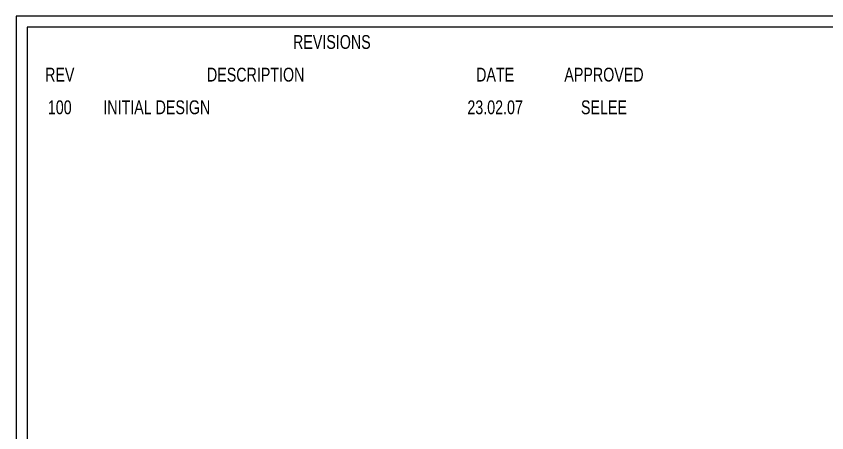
# Model space of a CAD drawing. Extents: x -65 to 700, y -155 to 755.
# Drawn here: x -65 to 307.4, y 563.7 to 755 of the extents above; entities that cross this region are included whole.
import ezdxf
from ezdxf.enums import TextEntityAlignment as Align

# ---------------------------------------------------------------- set-up
doc = ezdxf.new("R2010")
doc.units = 0
doc.layers.add('DRAWING_FORMAT_OUTLINE', color=85, linetype='CONTINUOUS')
doc.layers.add('DRAWING_FORMAT_TITLE_DATA', color=7, linetype='CONTINUOUS')

msp = doc.modelspace()

# ---------------------------------------------------------------- linework, layer by layer
at = {"layer": 'DRAWING_FORMAT_OUTLINE'}
for points in [[(-65, -155), (700, -155), (700, 755), (-65, 755)], [(-60, -150), (695, -150), (695, 750), (-60, 750)]]:
    msp.add_lwpolyline(points, close=True, dxfattribs=at)
at = {"layer": 'DRAWING_FORMAT_OUTLINE', "const_width": 0.005}
for points in [[(230, 705), (230, 750)], [(-60, 735), (230, 735)], [(-30, 705), (-30, 735)], [(130, 705), (130, 735)], [(180, 705), (180, 735)], [(-60, 720), (230, 720)], [(-60, 705), (230, 705)], [(-30, 690), (-30, 705)], [(130, 690), (130, 705)], [(180, 690), (180, 705)], [(230, 690), (230, 705)], [(-60, 690), (230, 690)]]:
    msp.add_lwpolyline(points, dxfattribs=at)

# ---------------------------------------------------------------- texts
at = {"layer": 'DRAWING_FORMAT_OUTLINE', "width": 0.771654}
for s, p in [('REVISIONS', (80, 740)), ('REV', (-45, 725)), ('DESCRIPTION', (45, 725)), ('DATE', (155, 725)), ('APPROVED', (205, 725))]:
    msp.add_text(s, height=6.35, dxfattribs=at).set_placement(p, align=Align.CENTER)
at = {"layer": 'DRAWING_FORMAT_TITLE_DATA', "width": 0.771654}
for s, p in [('100', (-45, 710)), ('23.02.07', (155, 710)), ('SELEE', (205, 710))]:
    msp.add_text(s, height=6.35, dxfattribs=at).set_placement(p, align=Align.CENTER)
msp.add_text('INITIAL DESIGN', height=6.35, dxfattribs=at).set_placement((-25, 710))

doc.saveas('drawing.dxf')
